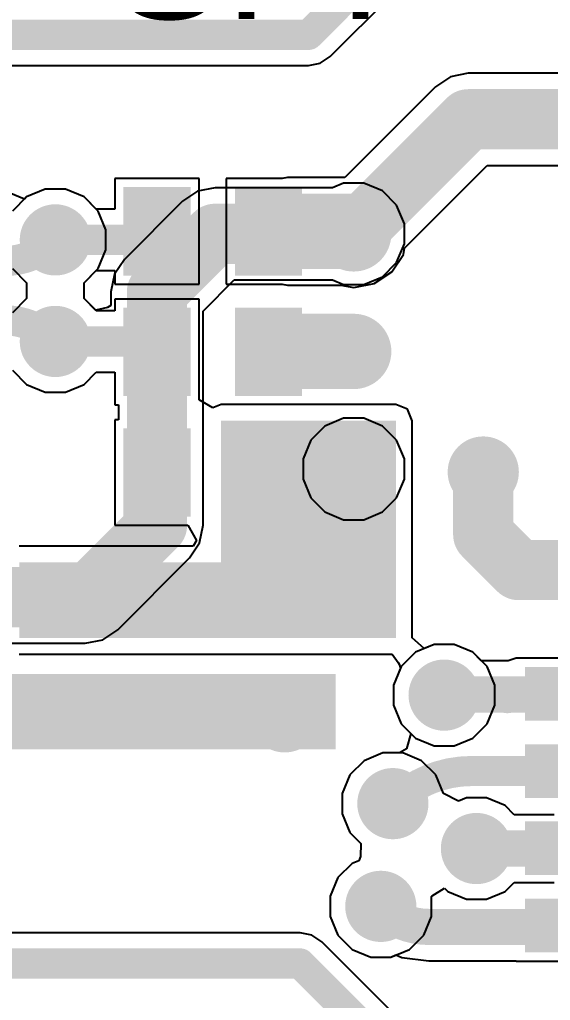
# Model space of a CAD drawing. Header units: millimetres. Extents: x -0.2 to 45, y 0 to 49.7.
# Drawn here: x 34.55 to 39.02, y 34.59 to 42.85 of the extents above; entities that cross this region are included whole.
import ezdxf

# ---------------------------------------------------------------- set-up
doc = ezdxf.new("R2010")
doc.units = ezdxf.units.MM
for name, color, linetype in [('BottomLayer', 5, 'Continuous'), ('BottomPaste', 16, 'Continuous'), ('BottomSolder', 6, 'Continuous'), ('TopLayer', 1, 'Continuous'), ('TopOverlay', 2, 'Continuous'), ('TopSolder', 216, 'Continuous'), ('ViaHoleLayer', 16, 'Continuous')]:
    doc.layers.add(name, color=color, linetype=linetype)
doc.styles.add('Arial', font='', dxfattribs={"height": 0.2})
doc.styles.get('Arial').set_extended_font_data('Arial')

# ---------------------------------------------------------------- blocks, each defined once
blk = doc.blocks.new('R___0402_B_31')
at = {"layer": 'BottomLayer'}
for points in [[(-0.2413, 0.3175), (-0.2413, -0.3175), (-0.6985, -0.3175), (-0.6985, 0.3175)], [(0.6985, 0.3175), (0.6985, -0.3175), (0.2413, -0.3175), (0.2413, 0.3175)]]:
    blk.add_hatch(color=5, dxfattribs=at).paths.add_polyline_path(points)
at = {"layer": 'BottomPaste'}
for points in [[(-0.2413, 0.3175), (-0.2413, -0.3175), (-0.6985, -0.3175), (-0.6985, 0.3175)], [(0.6985, 0.3175), (0.6985, -0.3175), (0.2413, -0.3175), (0.2413, 0.3175)]]:
    blk.add_hatch(color=16, dxfattribs=at).paths.add_polyline_path(points)
at = {"layer": 'BottomSolder'}
for points in [[(-0.1863, 0.3725), (-0.1863, -0.3725), (-0.7535, -0.3725), (-0.7535, 0.3725)], [(0.7535, 0.3725), (0.7535, -0.3725), (0.1863, -0.3725), (0.1863, 0.3725)]]:
    blk.add_hatch(color=6, dxfattribs=at).paths.add_polyline_path(points)
blk = doc.blocks.new('R___0402_B_33')
at = {"layer": 'BottomLayer'}
for points in [[(-0.2413, 0.3175), (-0.2413, -0.3175), (-0.6985, -0.3175), (-0.6985, 0.3175)], [(0.6985, 0.3175), (0.6985, -0.3175), (0.2413, -0.3175), (0.2413, 0.3175)]]:
    blk.add_hatch(color=5, dxfattribs=at).paths.add_polyline_path(points)
at = {"layer": 'BottomPaste'}
for points in [[(-0.2413, 0.3175), (-0.2413, -0.3175), (-0.6985, -0.3175), (-0.6985, 0.3175)], [(0.6985, 0.3175), (0.6985, -0.3175), (0.2413, -0.3175), (0.2413, 0.3175)]]:
    blk.add_hatch(color=16, dxfattribs=at).paths.add_polyline_path(points)
at = {"layer": 'BottomSolder'}
for points in [[(-0.1863, 0.3725), (-0.1863, -0.3725), (-0.7535, -0.3725), (-0.7535, 0.3725)], [(0.7535, 0.3725), (0.7535, -0.3725), (0.1863, -0.3725), (0.1863, 0.3725)]]:
    blk.add_hatch(color=6, dxfattribs=at).paths.add_polyline_path(points)
blk = doc.blocks.new('R___0402_B_36')
at = {"layer": 'BottomLayer'}
for points in [[(-0.2413, 0.3175), (-0.2413, -0.3175), (-0.6985, -0.3175), (-0.6985, 0.3175)], [(0.6985, 0.3175), (0.6985, -0.3175), (0.2413, -0.3175), (0.2413, 0.3175)]]:
    blk.add_hatch(color=5, dxfattribs=at).paths.add_polyline_path(points)
at = {"layer": 'BottomPaste'}
for points in [[(-0.2413, 0.3175), (-0.2413, -0.3175), (-0.6985, -0.3175), (-0.6985, 0.3175)], [(0.6985, 0.3175), (0.6985, -0.3175), (0.2413, -0.3175), (0.2413, 0.3175)]]:
    blk.add_hatch(color=16, dxfattribs=at).paths.add_polyline_path(points)
at = {"layer": 'BottomSolder'}
for points in [[(-0.1863, 0.3725), (-0.1863, -0.3725), (-0.7535, -0.3725), (-0.7535, 0.3725)], [(0.7535, 0.3725), (0.7535, -0.3725), (0.1863, -0.3725), (0.1863, 0.3725)]]:
    blk.add_hatch(color=6, dxfattribs=at).paths.add_polyline_path(points)
blk = doc.blocks.new('C___0402_B_44')
at = {"layer": 'BottomLayer'}
for points in [[(-0.2413, 0.3175), (-0.2413, -0.3175), (-0.6985, -0.3175), (-0.6985, 0.3175)], [(0.6985, 0.3175), (0.6985, -0.3175), (0.2413, -0.3175), (0.2413, 0.3175)]]:
    blk.add_hatch(color=5, dxfattribs=at).paths.add_polyline_path(points)
at = {"layer": 'BottomPaste'}
for points in [[(-0.2413, 0.3175), (-0.2413, -0.3175), (-0.6985, -0.3175), (-0.6985, 0.3175)], [(0.6985, 0.3175), (0.6985, -0.3175), (0.2413, -0.3175), (0.2413, 0.3175)]]:
    blk.add_hatch(color=16, dxfattribs=at).paths.add_polyline_path(points)
at = {"layer": 'BottomSolder'}
for points in [[(-0.1813, 0.3775), (-0.1813, -0.3775), (-0.7585, -0.3775), (-0.7585, 0.3775)], [(0.7585, 0.3775), (0.7585, -0.3775), (0.1813, -0.3775), (0.1813, 0.3775)]]:
    blk.add_hatch(color=6, dxfattribs=at).paths.add_polyline_path(points)
blk = doc.blocks.new('C___0402_B_45')
at = {"layer": 'BottomLayer'}
for points in [[(-0.2413, 0.3175), (-0.2413, -0.3175), (-0.6985, -0.3175), (-0.6985, 0.3175)], [(0.6985, 0.3175), (0.6985, -0.3175), (0.2413, -0.3175), (0.2413, 0.3175)]]:
    blk.add_hatch(color=5, dxfattribs=at).paths.add_polyline_path(points)
at = {"layer": 'BottomPaste'}
for points in [[(-0.2413, 0.3175), (-0.2413, -0.3175), (-0.6985, -0.3175), (-0.6985, 0.3175)], [(0.6985, 0.3175), (0.6985, -0.3175), (0.2413, -0.3175), (0.2413, 0.3175)]]:
    blk.add_hatch(color=16, dxfattribs=at).paths.add_polyline_path(points)
at = {"layer": 'BottomSolder'}
for points in [[(-0.1813, 0.3775), (-0.1813, -0.3775), (-0.7585, -0.3775), (-0.7585, 0.3775)], [(0.7585, 0.3775), (0.7585, -0.3775), (0.1813, -0.3775), (0.1813, 0.3775)]]:
    blk.add_hatch(color=6, dxfattribs=at).paths.add_polyline_path(points)
blk = doc.blocks.new('QFN_16_EP_4_4__50')
at = {"layer": 'TopLayer'}
for points in [[(-1.1656, 2.5), (-0.8156, 2.5), (-0.8156, 1.5), (-1.1656, 1.5)], [(-0.5154, 2.5), (-0.1654, 2.5), (-0.1654, 1.5), (-0.5154, 1.5)], [(0.1349, 2.5), (0.4849, 2.5), (0.4849, 1.5), (0.1349, 1.5)], [(0.7851, 2.5), (1.1351, 2.5), (1.1351, 1.5), (0.7851, 1.5)], [(-1.3, 1.3), (1.3, 1.3), (1.3, -1.3), (-1.3, -1.3)], [(-1.5, 1.1402), (-1.5, 0.7902), (-2.5, 0.7902), (-2.5, 1.1402)], [(2.5, 1.1351), (2.5, 0.7851), (1.5, 0.7851), (1.5, 1.1351)], [(-1.5, 0.49), (-1.5, 0.14), (-2.5, 0.14), (-2.5, 0.49)], [(2.5, 0.4849), (2.5, 0.1349), (1.5, 0.1349), (1.5, 0.4849)], [(-1.5, -0.1603), (-1.5, -0.5103), (-2.5, -0.5103), (-2.5, -0.1603)], [(2.5, -0.1654), (2.5, -0.5154), (1.5, -0.5154), (1.5, -0.1654)], [(-1.5, -0.8105), (-1.5, -1.1605), (-2.5, -1.1605), (-2.5, -0.8105)], [(2.5, -0.8156), (2.5, -1.1656), (1.5, -1.1656), (1.5, -0.8156)], [(-1.1656, -1.5), (-0.8156, -1.5), (-0.8156, -2.5), (-1.1656, -2.5)], [(-0.5154, -1.5), (-0.1654, -1.5), (-0.1654, -2.5), (-0.5154, -2.5)], [(0.1349, -1.5), (0.4849, -1.5), (0.4849, -2.5), (0.1349, -2.5)], [(0.7851, -1.5), (1.1351, -1.5), (1.1351, -2.5), (0.7851, -2.5)]]:
    blk.add_hatch(color=1, dxfattribs=at).paths.add_polyline_path(points)
at = {"layer": 'TopSolder'}
for points in [[(-1.2164, 2.5508), (-0.7648, 2.5508), (-0.7648, 1.4492), (-1.2164, 1.4492)], [(-0.5662, 2.5508), (-0.1146, 2.5508), (-0.1146, 1.4492), (-0.5662, 1.4492)], [(0.0841, 2.5508), (0.5357, 2.5508), (0.5357, 1.4492), (0.0841, 1.4492)], [(0.7343, 2.5508), (1.1859, 2.5508), (1.1859, 1.4492), (0.7343, 1.4492)], [(-1.3508, 1.3508), (1.3508, 1.3508), (1.3508, -1.3508), (-1.3508, -1.3508)], [(-1.4492, 1.191), (-1.4492, 0.7394), (-2.5508, 0.7394), (-2.5508, 1.191)], [(2.5508, 1.1859), (2.5508, 0.7343), (1.4492, 0.7343), (1.4492, 1.1859)], [(-1.4492, 0.5408), (-1.4492, 0.0892), (-2.5508, 0.0892), (-2.5508, 0.5408)], [(2.5508, 0.5357), (2.5508, 0.0841), (1.4492, 0.0841), (1.4492, 0.5357)], [(-1.4492, -0.1095), (-1.4492, -0.5611), (-2.5508, -0.5611), (-2.5508, -0.1095)], [(2.5508, -0.1146), (2.5508, -0.5662), (1.4492, -0.5662), (1.4492, -0.1146)], [(-1.4492, -0.7597), (-1.4492, -1.2113), (-2.5508, -1.2113), (-2.5508, -0.7597)], [(2.5508, -0.7648), (2.5508, -1.2164), (1.4492, -1.2164), (1.4492, -0.7648)], [(-1.2164, -1.4492), (-0.7648, -1.4492), (-0.7648, -2.5508), (-1.2164, -2.5508)], [(-0.5662, -1.4492), (-0.1146, -1.4492), (-0.1146, -2.5508), (-0.5662, -2.5508)], [(0.0841, -1.4492), (0.5357, -1.4492), (0.5357, -2.5508), (0.0841, -2.5508)], [(0.7343, -1.4492), (1.1859, -1.4492), (1.1859, -2.5508), (0.7343, -2.5508)]]:
    blk.add_hatch(color=216, dxfattribs=at).paths.add_polyline_path(points)
at = {"layer": 'TopOverlay', "const_width": 0.127}
for points in [[(-2.0746, 2.0746), (-2.0746, 1.3459)], [(-2.0746, 2.0746), (-1.3714, 2.0746)], [(1.3408, 2.0746), (2.0745, 2.0746)], [(2.0745, 2.0746), (2.0745, 1.3409)], [(-2.6858, 1.0414), (-2.6858, 0.889)], [(-2.6858, 1.0414), (-2.6096, 0.9652)], [(-2.6096, 0.9652), (-2.6858, 0.889)], [(-2.0746, -1.3459), (-2.0746, -2.0746)], [(2.0745, -1.3409), (2.0745, -2.0746)], [(-2.0746, -2.0746), (-1.3714, -2.0746)], [(1.3408, -2.0746), (2.0745, -2.0746)]]:
    blk.add_lwpolyline(points, dxfattribs=at)
at = {"layer": 'TopOverlay', "const_width": 0.0635}
for points in [[(-2.1064, 2.0746, 1), (-2.0429, 2.0746, 1)], [(-2.1064, 2.0746, 1), (-2.0429, 2.0746, 1)], [(-1.4031, 2.0746, 1), (-1.3396, 2.0746, 1)], [(1.3091, 2.0746, 1), (1.3726, 2.0746, 1)], [(2.0428, 2.0746, 1), (2.1063, 2.0746, 1)], [(2.0428, 2.0746, 1), (2.1063, 2.0746, 1)], [(-2.1064, 1.3459, 1), (-2.0429, 1.3459, 1)], [(2.0428, 1.3409, 1), (2.1063, 1.3409, 1)], [(-2.7175, 1.0414, 1), (-2.654, 1.0414, 1)], [(-2.7175, 1.0414, 1), (-2.654, 1.0414, 1)], [(-2.6413, 0.9652, 1), (-2.5778, 0.9652, 1)], [(-2.6413, 0.9652, 1), (-2.5778, 0.9652, 1)], [(-2.7175, 0.889, 1), (-2.654, 0.889, 1)], [(-2.7175, 0.889, 1), (-2.654, 0.889, 1)], [(-2.1064, -1.3459, 1), (-2.0429, -1.3459, 1)], [(2.0428, -1.3409, 1), (2.1063, -1.3409, 1)], [(-2.1064, -2.0746, 1), (-2.0429, -2.0746, 1)], [(-2.1064, -2.0746, 1), (-2.0429, -2.0746, 1)], [(-1.4031, -2.0746, 1), (-1.3396, -2.0746, 1)], [(1.3091, -2.0746, 1), (1.3726, -2.0746, 1)], [(2.0428, -2.0746, 1), (2.1063, -2.0746, 1)], [(2.0428, -2.0746, 1), (2.1063, -2.0746, 1)]]:
    blk.add_lwpolyline(points, format="xyb", close=True, dxfattribs=at)

msp = doc.modelspace()

# ---------------------------------------------------------------- hatches: boundary and pattern name
at = {"layer": 'BottomLayer'}
h = msp.add_hatch(color=5, dxfattribs=at)
edge = h.paths.add_edge_path()
edge.add_arc((37.3634, 41.0464), 0.3, 0, 360)
h = msp.add_hatch(color=5, dxfattribs=at)
edge = h.paths.add_edge_path()
edge.add_arc((34.8488, 40.9956), 0.3, 0, 360)
h = msp.add_hatch(color=5, dxfattribs=at)
edge = h.paths.add_edge_path()
edge.add_arc((34.8488, 40.14), 0.3, 0, 360)
h = msp.add_hatch(color=5, dxfattribs=at)
edge = h.paths.add_edge_path()
edge.add_arc((37.3634, 40.0558), 0.3, 0, 360)
for points in [[(36.2458, 37.6428), (37.719, 37.6428), (37.719, 39.4716), (36.2458, 39.4716)], [(34.544, 37.6428), (36.83, 37.6428), (36.83, 38.2778), (34.544, 38.2778)], [(32.594, 36.703), (37.211, 36.703), (37.211, 37.338), (32.594, 37.338)]]:
    msp.add_hatch(color=5, dxfattribs=at).paths.add_polyline_path(points)
h = msp.add_hatch(color=5, dxfattribs=at)
edge = h.paths.add_edge_path()
edge.add_arc((37.3634, 39.0652), 0.3, 0, 360)
h = msp.add_hatch(color=5, dxfattribs=at)
edge = h.paths.add_edge_path()
edge.add_arc((38.4556, 39.0398), 0.3, 0, 360)
h = msp.add_hatch(color=5, dxfattribs=at)
edge = h.paths.add_edge_path()
edge.add_arc((38.1254, 37.1602), 0.3, 0, 360)
h = msp.add_hatch(color=5, dxfattribs=at)
edge = h.paths.add_edge_path()
edge.add_arc((36.7826, 36.9772), 0.3, 0, 360)
h = msp.add_hatch(color=5, dxfattribs=at)
edge = h.paths.add_edge_path()
edge.add_arc((37.6936, 36.2458), 0.3, 0, 360)
h = msp.add_hatch(color=5, dxfattribs=at)
edge = h.paths.add_edge_path()
edge.add_arc((38.398, 35.8676), 0.3, 0, 360)
h = msp.add_hatch(color=5, dxfattribs=at)
edge = h.paths.add_edge_path()
edge.add_arc((37.592, 35.3804), 0.3, 0, 360)
at = {"layer": 'TopLayer'}
h = msp.add_hatch(color=1, dxfattribs=at)
edge = h.paths.add_edge_path()
edge.add_arc((37.3634, 41.0464), 0.3, 0, 360)
h = msp.add_hatch(color=1, dxfattribs=at)
edge = h.paths.add_edge_path()
edge.add_arc((34.8488, 40.9956), 0.3, 0, 360)
h = msp.add_hatch(color=1, dxfattribs=at)
edge = h.paths.add_edge_path()
edge.add_arc((34.8488, 40.14), 0.3, 0, 360)
h = msp.add_hatch(color=1, dxfattribs=at)
edge = h.paths.add_edge_path()
edge.add_arc((37.3634, 40.0558), 0.3, 0, 360)
h = msp.add_hatch(color=1, dxfattribs=at)
edge = h.paths.add_edge_path()
edge.add_arc((37.3634, 39.0652), 0.3, 0, 360)
h = msp.add_hatch(color=1, dxfattribs=at)
edge = h.paths.add_edge_path()
edge.add_arc((38.4556, 39.0398), 0.3, 0, 360)
h = msp.add_hatch(color=1, dxfattribs=at)
edge = h.paths.add_edge_path()
edge.add_arc((38.1254, 37.1602), 0.3, 0, 360)
h = msp.add_hatch(color=1, dxfattribs=at)
edge = h.paths.add_edge_path()
edge.add_arc((36.7826, 36.9772), 0.3, 0, 360)
h = msp.add_hatch(color=1, dxfattribs=at)
edge = h.paths.add_edge_path()
edge.add_arc((37.6936, 36.2458), 0.3, 0, 360)
h = msp.add_hatch(color=1, dxfattribs=at)
edge = h.paths.add_edge_path()
edge.add_arc((38.398, 35.8676), 0.3, 0, 360)
h = msp.add_hatch(color=1, dxfattribs=at)
edge = h.paths.add_edge_path()
edge.add_arc((37.592, 35.3804), 0.3, 0, 360)
at = {"layer": 'ViaHoleLayer'}
h = msp.add_hatch(color=16, dxfattribs=at)
edge = h.paths.add_edge_path()
edge.add_arc((37.3634, 41.0464), 0.15, 0, 360)
h = msp.add_hatch(color=16, dxfattribs=at)
edge = h.paths.add_edge_path()
edge.add_arc((34.8488, 40.9956), 0.15, 0, 360)
h = msp.add_hatch(color=16, dxfattribs=at)
edge = h.paths.add_edge_path()
edge.add_arc((34.8488, 40.14), 0.15, 0, 360)
h = msp.add_hatch(color=16, dxfattribs=at)
edge = h.paths.add_edge_path()
edge.add_arc((37.3634, 40.0558), 0.15, 0, 360)
h = msp.add_hatch(color=16, dxfattribs=at)
edge = h.paths.add_edge_path()
edge.add_arc((37.3634, 39.0652), 0.15, 0, 360)
h = msp.add_hatch(color=16, dxfattribs=at)
edge = h.paths.add_edge_path()
edge.add_arc((38.4556, 39.0398), 0.15, 0, 360)
h = msp.add_hatch(color=16, dxfattribs=at)
edge = h.paths.add_edge_path()
edge.add_arc((38.1254, 37.1602), 0.15, 0, 360)
h = msp.add_hatch(color=16, dxfattribs=at)
edge = h.paths.add_edge_path()
edge.add_arc((36.7826, 36.9772), 0.15, 0, 360)
h = msp.add_hatch(color=16, dxfattribs=at)
edge = h.paths.add_edge_path()
edge.add_arc((37.6936, 36.2458), 0.15, 0, 360)
h = msp.add_hatch(color=16, dxfattribs=at)
edge = h.paths.add_edge_path()
edge.add_arc((38.398, 35.8676), 0.15, 0, 360)
h = msp.add_hatch(color=16, dxfattribs=at)
edge = h.paths.add_edge_path()
edge.add_arc((37.592, 35.3804), 0.15, 0, 360)

# ---------------------------------------------------------------- linework, layer by layer
at = {"layer": 'BottomLayer'}
for p, q in [((37.1655, 42.5397), (37.9279, 43.302)), ((36.9824, 42.4638), (37.0815, 42.4835)), ((37.0815, 42.4835), (37.1655, 42.5397)), ((31.0245, 42.4638), (36.9824, 42.4638)), ((38.3286, 42.4001), (38.18, 42.3705)), ((42.3291, 42.4001), (38.3286, 42.4001)), ((38.18, 42.3705), (38.0539, 42.2863)), ((38.0539, 42.2863), (37.2887, 41.521)), ((37.7927, 40.9264), (38.4895, 41.6231)), ((38.4895, 41.6231), (42.2962, 41.6231)), ((36.0611, 41.5123), (35.3499, 41.5123)), ((35.3499, 41.5123), (35.3499, 41.2546)), ((36.0611, 40.6233), (36.0611, 41.5123)), ((36.7608, 41.5123), (36.2897, 41.5123)), ((36.2897, 41.5123), (36.2897, 40.6233)), ((36.8046, 41.521), (36.7608, 41.5123)), ((37.2887, 41.521), (36.8046, 41.521)), ((34.7639, 41.4226), (34.6069, 41.3576)), ((34.9338, 41.4226), (34.7639, 41.4226)), ((35.0907, 41.3576), (34.9338, 41.4226)), ((34.6069, 41.3576), (34.4868, 41.2375)), ((35.1937, 41.2546), (35.0907, 41.3576)), ((35.3499, 41.2546), (35.1937, 41.2546)), ((37.7821, 40.873), (37.7927, 40.9264)), ((37.6839, 40.7259), (37.7821, 40.873)), ((34.4868, 40.7537), (34.6069, 40.6336)), ((35.0907, 40.6336), (35.1937, 40.7366)), ((35.1937, 40.7366), (35.3499, 40.7366)), ((35.3499, 40.7366), (35.3499, 40.6233)), ((37.5369, 40.6277), (37.6839, 40.7259)), ((34.6069, 40.6336), (34.6069, 40.502)), ((35.0907, 40.502), (35.0907, 40.6336)), ((35.3499, 40.6233), (36.0611, 40.6233)), ((36.2897, 40.6233), (36.7608, 40.6233)), ((36.7608, 40.6233), (36.8046, 40.6146)), ((36.8046, 40.6146), (37.2558, 40.6146)), ((37.2558, 40.6146), (37.3634, 40.5932)), ((37.3634, 40.5932), (37.5369, 40.6277)), ((34.6069, 40.502), (34.4868, 40.3819)), ((35.1937, 40.399), (35.0907, 40.502)), ((36.0611, 40.4963), (35.3499, 40.4963)), ((35.3499, 40.4963), (35.3499, 40.399)), ((36.0611, 39.6472), (36.0611, 40.4963)), ((35.3499, 40.399), (35.1937, 40.399)), ((34.4868, 39.8981), (34.6069, 39.778)), ((35.0907, 39.778), (35.1937, 39.881)), ((35.1937, 39.881), (35.3499, 39.881)), ((35.3499, 39.881), (35.3499, 39.6073)), ((34.6069, 39.778), (34.7639, 39.713)), ((34.9338, 39.713), (35.0907, 39.778)), ((34.7639, 39.713), (34.9338, 39.713)), ((35.3499, 39.6073), (35.3818, 39.6073)), ((35.3818, 39.6073), (35.3818, 39.4803)), ((36.177, 39.5806), (36.0611, 39.6472)), ((36.2458, 39.6091), (36.177, 39.5806)), ((37.719, 39.6091), (36.2458, 39.6091)), ((37.8162, 39.5688), (37.719, 39.6091)), ((37.8565, 39.4716), (37.8162, 39.5688)), ((35.3818, 39.4803), (35.3499, 39.4803)), ((35.3499, 39.4803), (35.3499, 38.5913)), ((37.8565, 37.6428), (37.8565, 39.4716)), ((35.3499, 38.5913), (35.9644, 38.5913)), ((35.9644, 38.5913), (36.0383, 38.4643)), ((36.0383, 38.4643), (36.0103, 38.4153)), ((36.0103, 38.4153), (34.544, 38.4153)), ((37.9565, 37.5524), (37.8565, 37.6428)), ((38.0405, 37.5872), (37.9565, 37.5524)), ((38.2104, 37.5872), (38.0405, 37.5872)), ((38.3673, 37.5222), (38.2104, 37.5872)), ((38.4874, 37.4021), (38.3673, 37.5222)), ((34.544, 37.5053), (37.6871, 37.5053)), ((37.6871, 37.5053), (37.7396, 37.4343)), ((37.7396, 37.4343), (37.7465, 37.4216)), ((37.7576, 37.388), (37.6984, 37.2451)), ((37.7465, 37.4216), (37.7576, 37.388)), ((38.5524, 37.2451), (38.4874, 37.4021)), ((37.6984, 37.2451), (37.6984, 37.0753)), ((38.5524, 37.0753), (38.5524, 37.2451)), ((37.6984, 37.0753), (37.7634, 36.9183)), ((38.4874, 36.9183), (38.5524, 37.0753)), ((37.7634, 36.9183), (37.8835, 36.7982)), ((38.3673, 36.7982), (38.4874, 36.9183)), ((37.8835, 36.7982), (38.0405, 36.7332)), ((38.2104, 36.7332), (38.3673, 36.7982)), ((38.0405, 36.7332), (38.2104, 36.7332)), ((37.4517, 36.6078), (37.3316, 36.4877)), ((37.6087, 36.6728), (37.4517, 36.6078)), ((37.7786, 36.6728), (37.6087, 36.6728)), ((37.9355, 36.6078), (37.7786, 36.6728)), ((38.0556, 36.4877), (37.9355, 36.6078)), ((37.3316, 36.4877), (37.2666, 36.3307)), ((38.1206, 36.3307), (38.0556, 36.4877)), ((37.2666, 36.3307), (37.2666, 36.1609)), ((38.2476, 36.2675), (38.1206, 36.3307)), ((38.3131, 36.2946), (38.2476, 36.2675)), ((38.483, 36.2946), (38.3131, 36.2946)), ((38.6399, 36.2296), (38.483, 36.2946)), ((38.717, 36.1525), (38.6399, 36.2296)), ((37.2666, 36.1609), (37.3316, 36.0039)), ((39.0525, 36.1525), (38.717, 36.1525)), ((37.3316, 36.0039), (37.4248, 35.9108)), ((37.4248, 35.9108), (37.4198, 35.8016)), ((37.4198, 35.8016), (37.4057, 35.7654)), ((37.3501, 35.7424), (37.23, 35.6223)), ((37.4057, 35.7654), (37.3501, 35.7424)), ((37.23, 35.6223), (37.165, 35.4653)), ((38.0254, 35.4693), (38.1282, 35.5335)), ((38.1282, 35.5335), (38.1562, 35.5056)), ((38.6399, 35.5056), (38.717, 35.5827)), ((38.717, 35.5827), (39.0525, 35.5827)), ((37.165, 35.4653), (37.165, 35.2955)), ((38.019, 35.4631), (38.0254, 35.4693)), ((38.019, 35.2955), (38.019, 35.4631)), ((38.1562, 35.5056), (38.3131, 35.4406)), ((38.483, 35.4406), (38.6399, 35.5056)), ((38.3131, 35.4406), (38.483, 35.4406)), ((37.165, 35.2955), (37.23, 35.1385)), ((37.954, 35.1385), (38.019, 35.2955)), ((36.9116, 35.1586), (28.5242, 35.1586)), ((37.0107, 35.1389), (36.9116, 35.1586)), ((37.0948, 35.0827), (37.0107, 35.1389)), ((37.23, 35.1385), (37.3501, 35.0184)), ((37.8339, 35.0184), (37.954, 35.1385)), ((38.8165, 33.3609), (37.0948, 35.0827)), ((37.3501, 35.0184), (37.5071, 34.9534)), ((37.5071, 34.9534), (37.677, 34.9534)), ((37.677, 34.9534), (37.8339, 35.0184))]:
    msp.add_line(p, q, dxfattribs=at)
for points, const_width in [([(36.9824, 42.7228), (37.8206, 43.561)], 0.254), ([(30.9172, 42.7228), (36.9824, 42.7228)], 0.254), ([(37.3634, 41.0464), (38.3286, 42.0116)], 0.508), ([(38.3286, 42.0116), (42.6847, 42.0116)], 0.508), ([(36.8046, 41.0678), (37.342, 41.0678)], 0.635), ([(37.342, 41.0678), (37.3634, 41.0464)], 0.635), ([(34.8488, 40.9956), (35.5312, 40.9956)], 0.254), ([(36.7792, 40.0558), (37.3634, 40.0558)], 0.635), ([(34.8488, 40.14), (35.4926, 40.14)], 0.254), ([(35.7055, 39.0358), (35.7055, 40.0518)], 0.381), ([(38.4556, 38.5119), (38.4556, 39.0398)], 0.508), ([(38.4556, 38.5119), (38.7532, 38.2143)], 0.508), ([(38.7532, 38.2143), (39.497, 38.2143)], 0.508), ([(38.398, 35.8676), (39.4815, 35.8676)], 0.3048), ([(28.5242, 34.8996), (36.9116, 34.8996)], 0.254), ([(36.9116, 34.8996), (38.6334, 33.1778)], 0.254)]:
    msp.add_lwpolyline(points, dxfattribs=dict(at, const_width=const_width))
for points, const_width in [([(36.9189, 42.7228, 1), (37.0459, 42.7228, 1)], 0.127), ([(36.9189, 42.7228, 1), (37.0459, 42.7228, 1)], 0.127), ([(38.2016, 42.0116, 1), (38.4556, 42.0116, 1)], 0.254), ([(38.2016, 42.0116, 1), (38.4556, 42.0116, 1)], 0.254), ([(36.6459, 41.0678, 1), (36.9634, 41.0678, 1)], 0.3175), ([(37.1833, 41.0678, 1), (37.5008, 41.0678, 1)], 0.3175), ([(37.1833, 41.0678, 1), (37.5008, 41.0678, 1)], 0.3175), ([(37.2047, 41.0464, 1), (37.5222, 41.0464, 1)], 0.3175), ([(37.2364, 41.0464, 1), (37.4904, 41.0464, 1)], 0.254), ([(35.642, 41.0678, 1), (35.769, 41.0678, 1)], 0.127), ([(34.7853, 40.9956, 1), (34.9123, 40.9956, 1)], 0.127), ([(35.4677, 40.9956, 1), (35.5947, 40.9956, 1)], 0.127), ([(35.4677, 40.9956, 1), (35.5947, 40.9956, 1)], 0.127), ([(36.6205, 40.0558, 1), (36.938, 40.0558, 1)], 0.3175), ([(37.2047, 40.0558, 1), (37.5222, 40.0558, 1)], 0.3175), ([(34.7853, 40.14, 1), (34.9123, 40.14, 1)], 0.127), ([(35.4291, 40.14, 1), (35.5561, 40.14, 1)], 0.127), ([(35.4291, 40.14, 1), (35.5561, 40.14, 1)], 0.127), ([(35.6103, 40.0518, 1), (35.8008, 40.0518, 1)], 0.1905), ([(35.642, 40.0518, 1), (35.769, 40.0518, 1)], 0.127), ([(38.3286, 39.0398, 1), (38.5826, 39.0398, 1)], 0.254), ([(35.6103, 39.0358, 1), (35.8008, 39.0358, 1)], 0.1905), ([(38.3286, 38.5119, 1), (38.5826, 38.5119, 1)], 0.254), ([(38.3286, 38.5119, 1), (38.5826, 38.5119, 1)], 0.254), ([(38.6262, 38.2143, 1), (38.8802, 38.2143, 1)], 0.254), ([(38.6262, 38.2143, 1), (38.8802, 38.2143, 1)], 0.254), ([(38.3218, 35.8676, 1), (38.4742, 35.8676, 1)], 0.1524), ([(36.8481, 34.8996, 1), (36.9751, 34.8996, 1)], 0.127), ([(36.8481, 34.8996, 1), (36.9751, 34.8996, 1)], 0.127)]:
    msp.add_lwpolyline(points, format="xyb", close=True, dxfattribs=dict(at, const_width=const_width))
at = {"layer": 'BottomLayer', "const_width": 0.254}
for points in [[(35.7055, 41.0678, -0.198912), (35.5312, 40.9956)], [(35.4926, 40.14, -0.198912), (35.7055, 40.0518)]]:
    msp.add_lwpolyline(points, format="xyb", dxfattribs=at)
at = {"layer": 'TopLayer'}
for p, q in [((34.7639, 41.4226), (34.6069, 41.3576)), ((34.9338, 41.4226), (34.7639, 41.4226)), ((35.0907, 41.3576), (34.9338, 41.4226)), ((36.0464, 41.4053), (35.9203, 41.3211)), ((36.195, 41.4349), (36.0464, 41.4053)), ((37.1855, 41.4349), (36.195, 41.4349)), ((37.2785, 41.4734), (37.1855, 41.4349)), ((37.4484, 41.4734), (37.2785, 41.4734)), ((37.6053, 41.4084), (37.4484, 41.4734)), ((37.7254, 41.2883), (37.6053, 41.4084)), ((34.588, 41.3387), (34.461, 41.3913)), ((34.6069, 41.3576), (34.588, 41.3387)), ((35.2108, 41.2375), (35.0907, 41.3576)), ((35.9203, 41.3211), (35.4308, 40.8316)), ((35.2758, 41.0805), (35.2108, 41.2375)), ((37.7904, 41.1313), (37.7254, 41.2883)), ((35.2758, 40.9107), (35.2758, 41.0805)), ((37.7904, 40.9615), (37.7904, 41.1313)), ((35.2108, 40.7537), (35.2758, 40.9107)), ((37.7254, 40.8045), (37.7904, 40.9615)), ((35.4308, 40.8316), (35.3466, 40.7056)), ((35.0907, 40.6336), (35.2108, 40.7537)), ((37.6053, 40.6844), (37.7254, 40.8045)), ((35.3466, 40.7056), (35.317, 40.5569)), ((36.094, 40.396), (36.3559, 40.6579)), ((36.3559, 40.6579), (37.1855, 40.6579)), ((37.1855, 40.6579), (37.2785, 40.6194)), ((37.4484, 40.6194), (37.6053, 40.6844)), ((35.0907, 40.502), (35.0907, 40.6336)), ((37.2785, 40.6194), (37.4484, 40.6194)), ((35.19, 40.4026), (35.0907, 40.502)), ((35.317, 40.5569), (35.317, 40.4416)), ((35.2881, 40.4253), (35.19, 40.4026)), ((35.317, 40.4416), (35.2881, 40.4253)), ((36.094, 38.5913), (36.094, 40.396)), ((37.1215, 39.4272), (37.0014, 39.3071)), ((37.2785, 39.4922), (37.1215, 39.4272)), ((37.4484, 39.4922), (37.2785, 39.4922)), ((37.6053, 39.4272), (37.4484, 39.4922)), ((37.7254, 39.3071), (37.6053, 39.4272)), ((37.0014, 39.3071), (36.9364, 39.1501)), ((37.7904, 39.1501), (37.7254, 39.3071)), ((36.9364, 39.1501), (36.9364, 38.9803)), ((37.7904, 38.9803), (37.7904, 39.1501)), ((36.9364, 38.9803), (37.0014, 38.8233)), ((37.7254, 38.8233), (37.7904, 38.9803)), ((37.0014, 38.8233), (37.1215, 38.7032)), ((37.6053, 38.7032), (37.7254, 38.8233)), ((37.1215, 38.7032), (37.2785, 38.6382)), ((37.4484, 38.6382), (37.6053, 38.7032)), ((36.0644, 38.4426), (36.094, 38.5913)), ((37.2785, 38.6382), (37.4484, 38.6382)), ((35.9802, 38.3166), (36.0644, 38.4426)), ((35.3746, 37.711), (35.9802, 38.3166)), ((35.2486, 37.6268), (35.3746, 37.711)), ((35.0999, 37.5972), (35.2486, 37.6268)), ((33.9931, 37.5972), (35.0999, 37.5972)), ((37.8835, 37.5222), (37.7634, 37.4021)), ((38.0405, 37.5872), (37.8835, 37.5222)), ((38.2104, 37.5872), (38.0405, 37.5872)), ((38.3673, 37.5222), (38.2104, 37.5872)), ((38.4391, 37.4504), (38.3673, 37.5222)), ((38.5465, 37.4504), (38.4391, 37.4504)), ((38.6641, 37.4504), (38.5465, 37.4504)), ((38.7324, 37.4729), (38.6641, 37.4504)), ((38.7987, 37.4728), (38.7324, 37.4729)), ((38.7324, 37.4729), (38.7324, 37.4729)), ((39.9864, 37.4728), (38.7987, 37.4728)), ((37.7634, 37.4021), (37.6984, 37.2451)), ((37.6984, 37.2451), (37.6984, 37.0753)), ((37.6984, 37.0753), (37.7634, 36.9183)), ((37.7634, 36.9183), (37.8445, 36.8372)), ((37.8445, 36.8372), (37.8091, 36.7086)), ((37.8091, 36.7086), (37.7499, 36.6728)), ((37.4517, 36.6078), (37.3316, 36.4877)), ((37.6087, 36.6728), (37.4517, 36.6078)), ((37.7499, 36.6728), (37.6087, 36.6728)), ((37.3316, 36.4877), (37.2666, 36.3307)), ((37.2666, 36.3307), (37.2666, 36.1609)), ((37.2666, 36.1609), (37.3316, 36.0039)), ((37.3316, 36.0039), (37.4248, 35.9108)), ((37.4248, 35.9108), (37.4198, 35.8016)), ((37.4198, 35.8016), (37.4057, 35.7654)), ((37.3501, 35.7424), (37.23, 35.6223)), ((37.4057, 35.7654), (37.3501, 35.7424)), ((37.23, 35.6223), (37.165, 35.4653)), ((37.165, 35.4653), (37.165, 35.2955)), ((37.165, 35.2955), (37.23, 35.1385)), ((37.23, 35.1385), (37.3501, 35.0184)), ((37.3501, 35.0184), (37.5071, 34.9534)), ((37.5071, 34.9534), (37.677, 34.9534)), ((37.677, 34.9534), (37.7194, 34.971)), ((37.7194, 34.971), (37.7695, 34.9502)), ((37.7695, 34.9502), (37.9968, 34.9203)), ((37.9968, 34.9203), (37.9968, 34.9223)), ((37.9968, 34.9223), (38.7324, 34.9223)), ((38.7324, 34.9223), (38.7324, 34.9181)), ((38.7324, 34.9181), (39.9864, 34.9181))]:
    msp.add_line(p, q, dxfattribs=at)
for points, const_width in [([(35.7055, 40.5569), (36.195, 41.0464)], 0.508), ([(36.195, 41.0464), (37.3634, 41.0464)], 0.508), ([(35.7055, 38.5913), (35.7055, 40.5569)], 0.508), ([(35.0999, 37.9857), (35.7055, 38.5913)], 0.508), ([(33.5251, 37.9857), (35.0999, 37.9857)], 0.508), ([(38.1307, 37.1655), (38.6641, 37.1655)], 0.3048), ([(38.6588, 37.1602), (38.6641, 37.1655)], 0.3048), ([(38.6641, 37.1655), (39.3459, 37.1655)], 0.3048), ([(38.357, 36.5206), (39.3594, 36.5206)], 0.254), ([(38.398, 35.8676), (39.3378, 35.8676)], 0.3048), ([(37.9968, 35.2072), (39.3594, 35.2072)], 0.3048)]:
    msp.add_lwpolyline(points, dxfattribs=dict(at, const_width=const_width))
for points, const_width in [([(36.068, 41.0464, 1), (36.322, 41.0464, 1)], 0.254), ([(36.068, 41.0464, 1), (36.322, 41.0464, 1)], 0.254), ([(37.2364, 41.0464, 1), (37.4904, 41.0464, 1)], 0.254), ([(34.7853, 40.9956, 1), (34.9123, 40.9956, 1)], 0.127), ([(35.5785, 40.5569, 1), (35.8325, 40.5569, 1)], 0.254), ([(35.5785, 40.5569, 1), (35.8325, 40.5569, 1)], 0.254), ([(34.7853, 40.14, 1), (34.9123, 40.14, 1)], 0.127), ([(35.5785, 38.5913, 1), (35.8325, 38.5913, 1)], 0.254), ([(35.5785, 38.5913, 1), (35.8325, 38.5913, 1)], 0.254), ([(34.9729, 37.9857, 1), (35.2269, 37.9857, 1)], 0.254), ([(34.9729, 37.9857, 1), (35.2269, 37.9857, 1)], 0.254), ([(38.0545, 37.1655, 1), (38.2069, 37.1655, 1)], 0.1524), ([(38.5826, 37.1602, 1), (38.735, 37.1602, 1)], 0.1524), ([(38.5879, 37.1655, 1), (38.7403, 37.1655, 1)], 0.1524), ([(38.5879, 37.1655, 1), (38.7403, 37.1655, 1)], 0.1524), ([(38.5879, 37.1655, 1), (38.7403, 37.1655, 1)], 0.1524), ([(38.2935, 36.5206, 1), (38.4205, 36.5206, 1)], 0.127), ([(38.2935, 36.5206, 1), (38.4205, 36.5206, 1)], 0.127), ([(37.6301, 36.2458, 1), (37.7571, 36.2458, 1)], 0.127), ([(38.3218, 35.8676, 1), (38.4742, 35.8676, 1)], 0.1524), ([(37.5024, 35.3804, 1), (37.6548, 35.3804, 1)], 0.1524), ([(37.9206, 35.2072, 1), (38.073, 35.2072, 1)], 0.1524), ([(37.9206, 35.2072, 1), (38.073, 35.2072, 1)], 0.1524)]:
    msp.add_lwpolyline(points, format="xyb", close=True, dxfattribs=dict(at, const_width=const_width))
for points, const_width in [([(34.8488, 40.9956, -0.198912), (34.4196, 40.8178)], 0.254), ([(34.4196, 40.3178, -0.198912), (34.8488, 40.14)], 0.254), ([(37.6936, 36.2458, -0.198912), (38.357, 36.5206)], 0.254), ([(37.9968, 35.2072, -0.198912), (37.5786, 35.3804)], 0.3048)]:
    msp.add_lwpolyline(points, format="xyb", dxfattribs=dict(at, const_width=const_width))

# ---------------------------------------------------------------- block references
msp.add_blockref('R___0402_B_36', (36.1754, 41.0678))
for name, p, rotation in [('R___0402_B_31', (36.1754, 40.0518), 180), ('R___0402_B_33', (36.1754, 39.0358), 180), ('QFN_16_EP_4_4__50', (41.3594, 36.2107), 90), ('C___0402_B_44', (34.9816, 37.4864), 270), ('C___0402_B_45', (35.9722, 37.4864), 270)]:
    msp.add_blockref(name, p, dxfattribs=dict(rotation=rotation))

# ---------------------------------------------------------------- texts
at = {"layer": 'TopOverlay', "style": 'Arial'}
msp.add_text('SPI', height=1.016, rotation=360, dxfattribs=at).set_placement((35.3314, 42.857))

doc.saveas('drawing.dxf')
